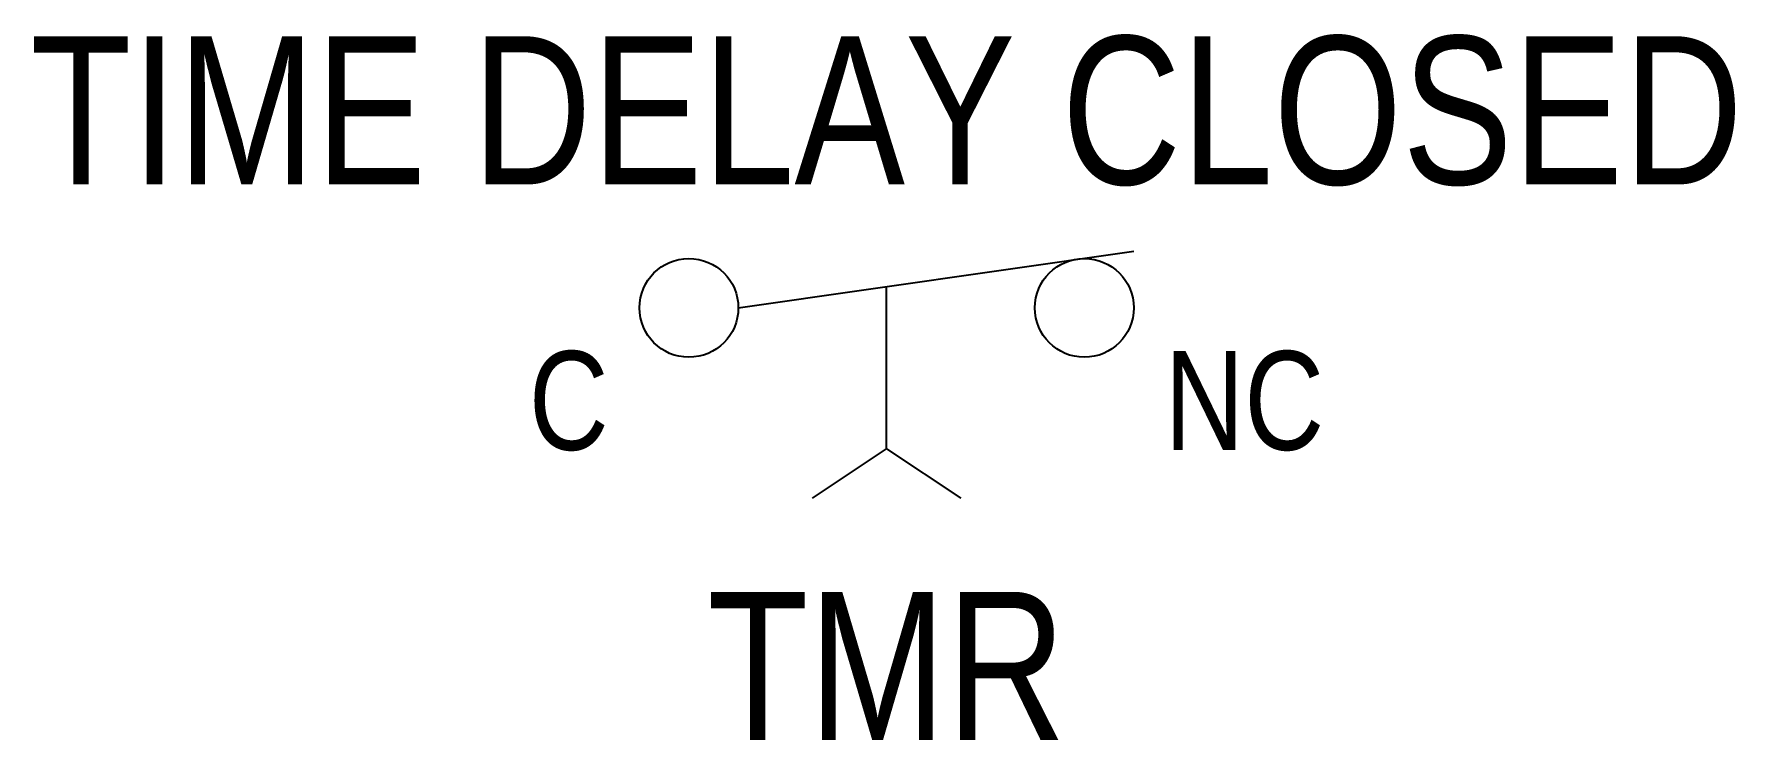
# Model space of a CAD drawing. Header units: inches. Extents: x -3.45 to 3.43, y -1.75 to 1.11.
import ezdxf
from ezdxf.enums import TextEntityAlignment as Align

# ---------------------------------------------------------------- set-up
doc = ezdxf.new("R2010")
doc.units = ezdxf.units.IN
doc.header["$MEASUREMENT"] = 0
for name, color, linetype in [('DESCCHILD', 20, 'Continuous'), ('DIMENSIONS', 2, 'Continuous'), ('SYMB', 4, 'Continuous'), ('TAGS', 51, 'Continuous'), ('TEXT', 3, 'Continuous')]:
    doc.layers.add(name, color=color, linetype=linetype)
doc.styles.add('ARIEL', font='arial.ttf', dxfattribs={"width": 0.8, "height": 0.2})

# ---------------------------------------------------------------- blocks, each defined once
blk = doc.blocks.new('Time Delay Close')
at = {"layer": 'SYMB'}
for p, q in [((0.1, 0), (0.5, 0.0575)), ((0.25, -0.1427), (0.25, 0.0216)), ((0.175, -0.1927), (0.25, -0.1427)), ((0.25, -0.1427), (0.325, -0.1927))]:
    blk.add_line(p, q, dxfattribs=at)
for centre in [(0.05, 0), (0.45, 0)]:
    blk.add_circle(centre, 0.05, dxfattribs=at)
at = {"layer": 'DESCCHILD', "style": 'ARIEL', "width": 0.8}
for tag, p in [('DESC1', (0.25, 0.3125)), ('DESC2', (0.25, 0.125))]:
    blk.add_attdef(tag, text='', height=0.15, dxfattribs=at).set_placement(p, align=Align.CENTER)
at = {"layer": 'TAGS', "style": 'ARIEL', "width": 0.8}
blk.add_attdef('TAG', text='', height=0.15, dxfattribs=at).set_placement((0.25, -0.4375), align=Align.CENTER)
at = {"layer": 'TEXT', "style": 'ARIEL', "width": 0.8}
blk.add_attdef('TERM01', text='', height=0.1, dxfattribs=at).set_placement((-0.0312, -0.0938), align=Align.MIDDLE_RIGHT)
blk.add_attdef('TERM02', text='', height=0.1, dxfattribs=at).set_placement((0.5312, -0.0938), align=Align.MIDDLE_LEFT)

msp = doc.modelspace()

# ---------------------------------------------------------------- block references
at = {"layer": 'DIMENSIONS', "xscale": 4, "yscale": 4, "zscale": 4}
msp.add_blockref('Time Delay Close', (-1, 0), dxfattribs=at).add_auto_attribs({'TERM02': 'NC', 'TERM01': 'C', 'DESC2': 'TIME DELAY CLOSED', 'TAG': 'TMR'})

doc.saveas('drawing.dxf')
